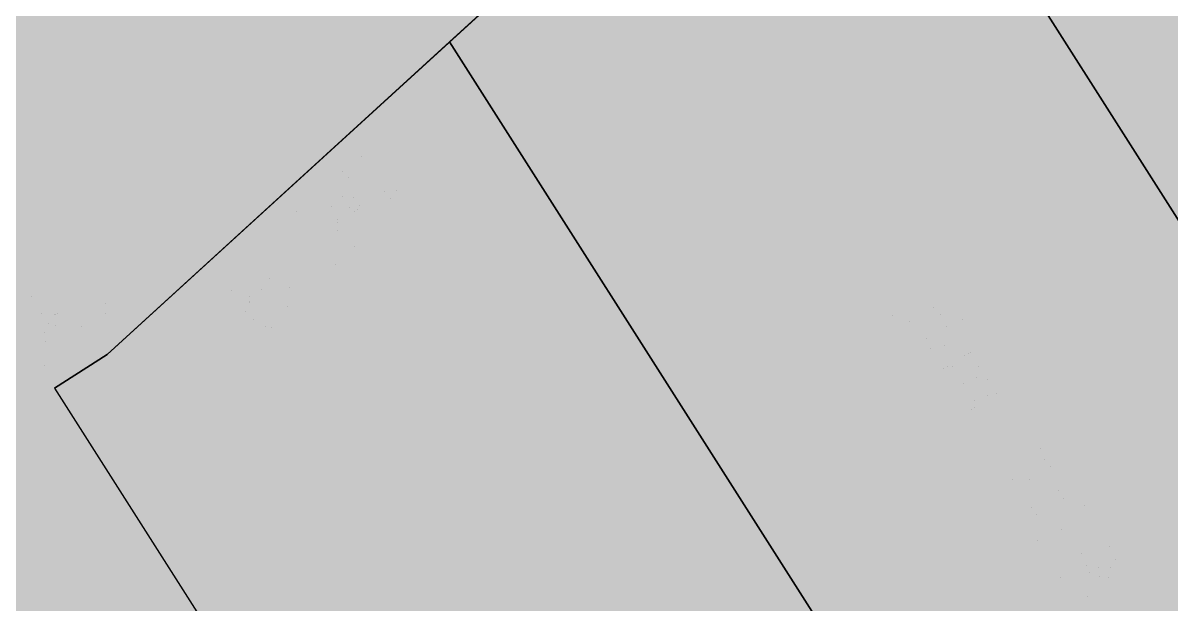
# Model space of a CAD drawing. Extents: x -5280327 to 29700, y -3925683 to 5564800.
# Drawn here: x 16920 to 17526, y 5479 to 5785 of the extents above; entities that cross this region are included whole.
import ezdxf

# ---------------------------------------------------------------- set-up
doc = ezdxf.new("R2010")
doc.units = 0
doc.linetypes.add('6', pattern=[2640.874023, 1320.437012, -1320.437012])
doc.layers.get('0').update_dxf_attribs({"linetype": 'CONTINUOUS'})
doc.layers.add('31_PREDIOS_TOTAL', color=7, linetype='CONTINUOUS')
doc.layers.add('LOTES', color=7, linetype='CONTINUOUS')

msp = doc.modelspace()

# ---------------------------------------------------------------- linework, layer by layer
at = {"color": 7, "linetype": '6', "const_width": 10343.08}
msp.add_lwpolyline([(0, 29405.62), (24528.32, 0)], dxfattribs=at)
msp.add_lwpolyline([(0, 29405.62), (24528.32, 0)], dxfattribs=at)
at = {"color": 7}
for points in [[(16936.71, 5592.63, 33050.6), (16964.45, 5610.34, 33050.6), (17311.34, 5926.8, 33050.6), (17747.95, 6338.11, 33050.6), (18321.34, 6882.04, 33050.6), (18647, 7191.72, 33050.6), (19214.27, 7737.02, 33050.6), (19611.56, 8127.19, 33050.6), (20142.02, 8640.13, 33050.6), (20597.98, 9076.75, 33050.6), (21046.7, 9511.8, 33050.6), (21516.53, 9968.51, 33050.6), (21996.07, 10433.28, 33050.6)], [(16936.71, 5592.63, 33030.86), (17424.44, 4826.66, 33030.86)]]:
    msp.add_polyline3d(points, dxfattribs=at)
at = {"layer": '31_PREDIOS_TOTAL', "color": 7, "const_width": 0.00153}
for points in [[(17099.23, 5678.44), (17102.67, 5682.16), (17102.67, 5682.16), (17104.59, 5680.86), (17106.47, 5680.08), (17108.33, 5679.82), (17108.33, 5679.82), (17110.1, 5680.04), (17111.73, 5680.69), (17113.22, 5681.77), (17113.22, 5681.77), (17114.65, 5683.47), (17115.51, 5685.43), (17115.8, 5687.67), (17115.8, 5687.67), (17115.48, 5690), (17114.52, 5692.25), (17112.9, 5694.42), (17112.9, 5694.42), (17110.99, 5696.13), (17108.96, 5697.21), (17106.81, 5697.66), (17106.81, 5697.66), (17104.67, 5697.49), (17102.64, 5696.72), (17100.74, 5695.34), (17100.74, 5695.34), (17099.71, 5694.24), (17098.92, 5693.04), (17098.35, 5691.73), (17098.35, 5691.73), (17098.02, 5690.38), (17097.91, 5689.05), (17098.03, 5687.73), (17094.3, 5685.12), (17083.54, 5702.54), (17097.93, 5715.66), (17101.03, 5712.27), (17089.48, 5701.74), (17095.01, 5692.54), (17095.01, 5692.54), (17095.86, 5695.16), (17097.13, 5697.42), (17098.83, 5699.34), (17098.83, 5699.34), (17101.49, 5701.23), (17104.42, 5702.3), (17107.61, 5702.55), (17107.61, 5702.55), (17110.81, 5701.95), (17113.73, 5700.49), (17116.38, 5698.18), (17116.38, 5698.18), (17118.4, 5695.44), (17119.71, 5692.48), (17120.28, 5689.3), (17120.28, 5689.3), (17119.98, 5685.45), (17118.52, 5681.97), (17115.89, 5678.85), (17115.89, 5678.85), (17113.19, 5676.84), (17110.37, 5675.62), (17107.43, 5675.18), (17107.43, 5675.18), (17104.51, 5675.52), (17101.78, 5676.6), (17099.23, 5678.44)], [(17099.22, 5670.8), (17102.33, 5667.39), (17083.21, 5649.94), (17083.21, 5649.94), (17082.47, 5650.81), (17081.85, 5651.76), (17081.37, 5652.79), (17081.37, 5652.79), (17080.77, 5654.62), (17080.38, 5656.61), (17080.2, 5658.77), (17080.2, 5658.77), (17080.22, 5661.22), (17080.44, 5664.1), (17080.85, 5667.39), (17080.85, 5667.39), (17081.47, 5672.35), (17081.73, 5676.33), (17081.64, 5679.34), (17081.64, 5679.34), (17081.21, 5681.66), (17080.46, 5683.58), (17079.39, 5685.12), (17079.39, 5685.12), (17078.01, 5686.3), (17076.42, 5687.03), (17074.64, 5687.31), (17074.64, 5687.31), (17072.79, 5687.1), (17071.04, 5686.39), (17069.37, 5685.17), (17069.37, 5685.17), (17067.93, 5683.54), (17067.03, 5681.78), (17066.67, 5679.88), (17066.67, 5679.88), (17066.87, 5677.94), (17067.65, 5676.05), (17069, 5674.2), (17065.01, 5671.24), (17065.01, 5671.24), (17063.2, 5674.19), (17062.25, 5677.12), (17062.15, 5680.04), (17062.15, 5680.04), (17062.88, 5682.89), (17064.42, 5685.6), (17066.77, 5688.18), (17066.77, 5688.18), (17069.59, 5690.28), (17072.49, 5691.51), (17075.47, 5691.88), (17075.47, 5691.88), (17078.33, 5691.45), (17080.88, 5690.28), (17083.12, 5688.37), (17083.12, 5688.37), (17084.09, 5687.15), (17084.89, 5685.8), (17085.52, 5684.31), (17085.52, 5684.31), (17085.98, 5682.65), (17086.27, 5680.75), (17086.39, 5678.63), (17086.39, 5678.63), (17086.31, 5676.01), (17086.04, 5672.65), (17085.56, 5668.54), (17085.56, 5668.54), (17085.14, 5665.23), (17084.87, 5662.77), (17084.77, 5661.15), (17084.77, 5661.15), (17084.79, 5659.99), (17084.87, 5658.89), (17085.03, 5657.86), (17099.22, 5670.8)], [(16977.72, 5630.01), (16972.68, 5637.92), (16958.36, 5628.78), (16955.98, 5632.49), (16957.39, 5663.5), (16960.7, 5665.61), (16974.36, 5644.22), (16978.82, 5647.07), (16981.19, 5643.35), (16976.73, 5640.51), (16981.78, 5632.6), (16977.72, 5630.01)], [(16960.8, 5656.52), (16959.97, 5635.04), (16970.31, 5641.63)], [(17048.45, 5658.27), (17045.17, 5654.77), (17045.17, 5654.77), (17043.66, 5655.71), (17042.29, 5656.31), (17041.06, 5656.59), (17041.06, 5656.59), (17039.25, 5656.49), (17037.61, 5655.91), (17036.12, 5654.86), (17036.12, 5654.86), (17035.13, 5653.77), (17034.42, 5652.55), (17034, 5651.2), (17034, 5651.2), (17033.82, 5649.31), (17034.03, 5647.31), (17034.62, 5645.21), (17034.62, 5645.21), (17035.71, 5642.93), (17037.41, 5640.4), (17039.71, 5637.6), (17039.71, 5637.6), (17039.55, 5639.63), (17039.71, 5641.55), (17040.21, 5643.37), (17040.21, 5643.37), (17040.98, 5645.04), (17041.99, 5646.54), (17043.23, 5647.86), (17043.23, 5647.86), (17045.75, 5649.63), (17048.56, 5650.59), (17051.67, 5650.77), (17051.67, 5650.77), (17054.8, 5650.12), (17057.69, 5648.62), (17060.33, 5646.28), (17060.33, 5646.28), (17061.82, 5644.39), (17062.96, 5642.35), (17063.77, 5640.15), (17063.77, 5640.15), (17064.2, 5637.91), (17064.22, 5635.73), (17063.81, 5633.62), (17063.81, 5633.62), (17063.01, 5631.63), (17061.84, 5629.8), (17060.29, 5628.13), (17060.29, 5628.13), (17057.18, 5625.96), (17053.77, 5624.85), (17050.07, 5624.79), (17050.07, 5624.79), (17046.09, 5626.02), (17041.89, 5628.75), (17037.44, 5633), (17037.44, 5633), (17033.15, 5638.4), (17030.47, 5643.4), (17029.41, 5648.02), (17029.41, 5648.02), (17029.74, 5651.7), (17031.16, 5655.02), (17033.67, 5657.98), (17033.67, 5657.98), (17036, 5659.72), (17038.45, 5660.79), (17041.01, 5661.17), (17041.01, 5661.17), (17043.59, 5660.88), (17046.07, 5659.92), (17048.45, 5658.27)], [(16933.89, 5627.23), (16933.89, 5627.23), (16931.91, 5626.95), (16930.1, 5627.04), (16928.47, 5627.48), (16928.47, 5627.48), (16927.02, 5628.26), (16925.74, 5629.37), (16924.64, 5630.8), (16924.64, 5630.8), (16923.47, 5633.26), (16923.05, 5635.83), (16923.36, 5638.51), (16923.36, 5638.51), (16924.41, 5641.1), (16926.18, 5643.38), (16928.68, 5645.36), (16928.68, 5645.36), (16931.56, 5646.81), (16934.41, 5647.45), (16937.25, 5647.3), (16937.25, 5647.3), (16939.86, 5646.44), (16942.03, 5644.96), (16943.78, 5642.86), (16943.78, 5642.86), (16944.58, 5641.31), (16945.03, 5639.73), (16945.13, 5638.1), (16945.13, 5638.1), (16944.86, 5636.45), (16944.19, 5634.8), (16943.15, 5633.14), (16943.15, 5633.14), (16945.52, 5633.53), (16947.74, 5633.45), (16949.81, 5632.9), (16949.81, 5632.9), (16951.7, 5631.89), (16953.35, 5630.47), (16954.77, 5628.64), (16954.77, 5628.64), (16956.14, 5625.75), (16956.65, 5622.75), (16956.31, 5619.61), (16956.31, 5619.61), (16955.13, 5616.6), (16953.12, 5613.96), (16950.27, 5611.7), (16950.27, 5611.7), (16947.02, 5610.07), (16943.78, 5609.36), (16940.54, 5609.56), (16940.54, 5609.56), (16937.55, 5610.59), (16935.01, 5612.35), (16932.94, 5614.87), (16932.94, 5614.87), (16931.83, 5617.01), (16931.22, 5619.16), (16931.13, 5621.3), (16931.13, 5621.3), (16931.55, 5623.39), (16932.47, 5625.37), (16933.89, 5627.23)], [(17045.33, 5632.56), (17046.51, 5631.43), (17047.84, 5630.5), (17049.31, 5629.76), (17049.31, 5629.76), (17050.84, 5629.27), (17052.34, 5629.08), (17053.82, 5629.19), (17053.82, 5629.19), (17055.22, 5629.57), (17056.47, 5630.17), (17057.57, 5631), (17057.57, 5631), (17058.81, 5632.5), (17059.55, 5634.29), (17059.78, 5636.34), (17059.78, 5636.34), (17059.44, 5638.52), (17058.48, 5640.66), (17056.9, 5642.75), (17056.9, 5642.75), (17055.02, 5644.45), (17053.05, 5645.54), (17050.98, 5646.02), (17050.98, 5646.02), (17048.95, 5645.93), (17047.08, 5645.28), (17045.38, 5644.08), (17045.38, 5644.08), (17044.03, 5642.49), (17043.2, 5640.68), (17042.87, 5638.62), (17042.87, 5638.62), (17043.1, 5636.5), (17043.92, 5634.48), (17045.33, 5632.56)], [(17074.43, 5641.93), (17070.73, 5645.98), (17074.78, 5649.67), (17078.47, 5645.62), (17074.43, 5641.93)], [(16928.7, 5633.58), (16929.8, 5632.22), (16931.12, 5631.27), (16932.65, 5630.72), (16932.65, 5630.72), (16934.28, 5630.6), (16935.9, 5630.93), (16937.51, 5631.73), (16937.51, 5631.73), (16938.88, 5632.83), (16939.84, 5634.14), (16940.41, 5635.66), (16940.41, 5635.66), (16940.57, 5637.25), (16940.3, 5638.77), (16939.6, 5640.23), (16939.6, 5640.23), (16938.53, 5641.53), (16937.22, 5642.45), (16935.67, 5642.99), (16935.67, 5642.99), (16934.02, 5643.13), (16932.41, 5642.82), (16930.86, 5642.06), (16930.86, 5642.06), (16929.5, 5640.96), (16928.54, 5639.65), (16927.96, 5638.12), (16927.96, 5638.12), (16927.78, 5636.52), (16928.03, 5635.01), (16928.7, 5633.58)], [(17375.66, 5630.29), (17416.79, 5638.58), (17419.78, 5633.87), (17395.3, 5599.35), (17392.14, 5604.33), (17399.71, 5614.55), (17390.93, 5628.37), (17378.61, 5625.65), (17375.66, 5630.29)], [(17402.41, 5618.16), (17409.38, 5627.42), (17409.38, 5627.42), (17411.38, 5630.05), (17413.17, 5632.28), (17414.75, 5634.12), (17414.75, 5634.12), (17412.33, 5633.26), (17409.84, 5632.52), (17407.3, 5631.9), (17395.3, 5629.37)], [(16937.12, 5617.5), (16937.94, 5616.42), (16938.93, 5615.47), (16940.09, 5614.67), (16940.09, 5614.67), (16941.36, 5614.08), (16942.71, 5613.76), (16944.13, 5613.72), (16944.13, 5613.72), (16945.56, 5613.93), (16946.91, 5614.38), (16948.19, 5615.06), (16948.19, 5615.06), (16949.88, 5616.43), (16951.08, 5618.08), (16951.79, 5619.99), (16951.79, 5619.99), (16951.98, 5622.02), (16951.6, 5624.01), (16950.65, 5625.95), (16950.65, 5625.95), (16949.26, 5627.65), (16947.58, 5628.85), (16945.61, 5629.55), (16945.61, 5629.55), (16943.53, 5629.71), (16941.49, 5629.31), (16939.52, 5628.35), (16939.52, 5628.35), (16937.85, 5626.99), (16936.67, 5625.35), (16935.98, 5623.43), (16935.98, 5623.43), (16935.81, 5621.4), (16936.19, 5619.42), (16937.12, 5617.5)], [(17430.2, 5587.35), (17416.34, 5609.18), (17420.13, 5611.59), (17433.98, 5589.76), (17430.2, 5587.35)], [(16928.54, 5598.62), (16925.6, 5603.23), (16930.21, 5606.18), (16933.16, 5601.57), (16928.54, 5598.62)], [(17406.3, 5602.81), (17410.09, 5605.22), (17423.95, 5583.39), (17420.16, 5580.98)], [(17436.37, 5534.66), (17433.79, 5538.72), (17459.66, 5555.14), (17459.66, 5555.14), (17458.04, 5555.63), (17456.3, 5556.32), (17454.42, 5557.21), (17454.42, 5557.21), (17452.59, 5558.2), (17450.99, 5559.18), (17449.61, 5560.15), (17453.54, 5562.64), (17453.54, 5562.64), (17456.06, 5561.19), (17458.61, 5560.03), (17461.2, 5559.15), (17461.2, 5559.15), (17463.67, 5558.57), (17465.91, 5558.3), (17467.91, 5558.35), (17469.57, 5555.73), (17436.37, 5534.66)], [(17481.31, 5519.04), (17478.43, 5522.88), (17478.43, 5522.88), (17479.62, 5524.21), (17480.45, 5525.46), (17480.93, 5526.62), (17480.93, 5526.62), (17481.14, 5528.41), (17480.86, 5530.13), (17480.09, 5531.78), (17480.09, 5531.78), (17479.18, 5532.94), (17478.1, 5533.85), (17476.84, 5534.5), (17476.84, 5534.5), (17475.01, 5535), (17473.01, 5535.15), (17470.84, 5534.93), (17470.84, 5534.93), (17468.41, 5534.25), (17465.62, 5533.02), (17462.47, 5531.23), (17462.47, 5531.23), (17464.49, 5531.04), (17466.36, 5530.55), (17468.06, 5529.74), (17468.06, 5529.74), (17469.57, 5528.69), (17470.87, 5527.44), (17471.96, 5525.99), (17471.96, 5525.99), (17473.26, 5523.21), (17473.73, 5520.27), (17473.36, 5517.18), (17473.36, 5517.18), (17472.18, 5514.2), (17470.21, 5511.62), (17467.45, 5509.42), (17467.45, 5509.42), (17465.33, 5508.28), (17463.11, 5507.51), (17460.81, 5507.09), (17460.81, 5507.09), (17458.53, 5507.05), (17456.38, 5507.42), (17454.38, 5508.18), (17454.38, 5508.18), (17452.55, 5509.31), (17450.95, 5510.79), (17449.58, 5512.6), (17449.58, 5512.6), (17447.97, 5516.04), (17447.47, 5519.59), (17448.05, 5523.25), (17448.05, 5523.25), (17449.95, 5526.95), (17453.37, 5530.62), (17458.32, 5534.26), (17458.32, 5534.26), (17464.38, 5537.56), (17469.78, 5539.32), (17474.51, 5539.57), (17474.51, 5539.57), (17478.08, 5538.61), (17481.1, 5536.63), (17483.58, 5533.65), (17483.58, 5533.65), (17484.89, 5531.05), (17485.52, 5528.46), (17485.46, 5525.87), (17485.46, 5525.87), (17484.73, 5523.38), (17483.34, 5521.11), (17481.31, 5519.04)], [(17456.53, 5526.57), (17455.21, 5525.6), (17454.06, 5524.45), (17453.08, 5523.13), (17453.08, 5523.13), (17452.33, 5521.71), (17451.88, 5520.26), (17451.74, 5518.79), (17451.74, 5518.79), (17451.87, 5517.35), (17452.25, 5516.01), (17452.87, 5514.79), (17452.87, 5514.79), (17454.14, 5513.3), (17455.77, 5512.27), (17457.75, 5511.68), (17457.75, 5511.68), (17459.95, 5511.64), (17462.22, 5512.22), (17464.56, 5513.41), (17464.56, 5513.41), (17466.56, 5514.97), (17467.97, 5516.72), (17468.81, 5518.67), (17468.81, 5518.67), (17469.06, 5520.69), (17468.75, 5522.64), (17467.86, 5524.52), (17467.86, 5524.52), (17466.53, 5526.13), (17464.89, 5527.27), (17462.92, 5527.94), (17462.92, 5527.94), (17460.79, 5528.08), (17458.66, 5527.63), (17456.53, 5526.57)], [(17481.17, 5503.7), (17481.17, 5503.7), (17480.9, 5505.69), (17480.99, 5507.5), (17481.43, 5509.12), (17481.43, 5509.12), (17482.22, 5510.57), (17483.33, 5511.85), (17484.77, 5512.95), (17484.77, 5512.95), (17487.23, 5514.1), (17489.8, 5514.52), (17492.48, 5514.2), (17492.48, 5514.2), (17495.06, 5513.15), (17497.34, 5511.37), (17499.32, 5508.86), (17499.32, 5508.86), (17500.75, 5505.99), (17501.39, 5503.13), (17501.23, 5500.3), (17501.23, 5500.3), (17500.36, 5497.69), (17498.88, 5495.51), (17496.78, 5493.77), (17496.78, 5493.77), (17495.23, 5492.97), (17493.64, 5492.53), (17492.01, 5492.44), (17492.01, 5492.44), (17490.36, 5492.71), (17488.71, 5493.38), (17487.06, 5494.43), (17487.06, 5494.43), (17487.44, 5492.06), (17487.36, 5489.84), (17486.79, 5487.76), (17486.79, 5487.76), (17485.79, 5485.89), (17484.36, 5484.24), (17482.53, 5482.82), (17482.53, 5482.82), (17479.64, 5481.46), (17476.63, 5480.95), (17473.49, 5481.3), (17473.49, 5481.3), (17470.49, 5482.49), (17467.85, 5484.51), (17465.6, 5487.36), (17465.6, 5487.36), (17463.98, 5490.62), (17463.28, 5493.86), (17463.48, 5497.1), (17463.48, 5497.1), (17464.52, 5500.09), (17466.29, 5502.62), (17468.81, 5504.68), (17468.81, 5504.68), (17470.96, 5505.79), (17473.1, 5506.39), (17475.25, 5506.48), (17475.25, 5506.48), (17477.34, 5506.06), (17479.31, 5505.13), (17481.17, 5503.7)], [(17487.53, 5508.88), (17486.17, 5507.78), (17485.21, 5506.47), (17484.66, 5504.94), (17484.66, 5504.94), (17484.54, 5503.3), (17484.87, 5501.68), (17485.66, 5500.07), (17485.66, 5500.07), (17486.76, 5498.7), (17488.07, 5497.73), (17489.58, 5497.16), (17489.58, 5497.16), (17491.17, 5497), (17492.69, 5497.26), (17494.15, 5497.96), (17494.15, 5497.96), (17495.45, 5499.02), (17496.38, 5500.33), (17496.93, 5501.89), (17496.93, 5501.89), (17497.07, 5503.54), (17496.76, 5505.14), (17496.01, 5506.7), (17496.01, 5506.7), (17494.92, 5508.05), (17493.6, 5509.02), (17492.07, 5509.61), (17492.07, 5509.61), (17490.47, 5509.79), (17488.96, 5509.55), (17487.53, 5508.88)], [(17471.43, 5500.5), (17470.35, 5499.68), (17469.4, 5498.69), (17468.6, 5497.54), (17468.6, 5497.54), (17468, 5496.27), (17467.68, 5494.92), (17467.63, 5493.5), (17467.63, 5493.5), (17467.84, 5492.07), (17468.29, 5490.72), (17468.96, 5489.44), (17468.96, 5489.44), (17470.33, 5487.74), (17471.97, 5486.54), (17473.88, 5485.82), (17473.88, 5485.82), (17475.91, 5485.63), (17477.9, 5486.01), (17479.85, 5486.95), (17479.85, 5486.95), (17481.55, 5488.33), (17482.75, 5490.01), (17483.46, 5491.97), (17483.46, 5491.97), (17483.63, 5494.06), (17483.23, 5496.09), (17482.28, 5498.08), (17482.28, 5498.08), (17480.92, 5499.74), (17479.29, 5500.92), (17477.37, 5501.62), (17477.37, 5501.62), (17475.33, 5501.8), (17473.36, 5501.42), (17471.43, 5500.5)]]:
    msp.add_lwpolyline(points, dxfattribs=at)
at = {"layer": 'LOTES', "color": 7}
for points in [[(17553.64, 6155.05), (17350.48, 5963.67), (17866.34, 5153.53), (18087.29, 5316.97), (17553.64, 6155.05)], [(17350.48, 5963.67), (17311.34, 5926.8), (17145.36, 5775.38), (17645.39, 4990.1), (17866.34, 5153.53), (17350.48, 5963.67)], [(17145.36, 5775.38), (16964.45, 5610.34), (16936.71, 5592.63), (17424.44, 4826.66), (17645.39, 4990.1), (17145.36, 5775.38)]]:
    msp.add_lwpolyline(points, dxfattribs=at)
for points in [[(17350.48, 5963.67, 33030.86), (17866.34, 5153.53, 33030.86), (18087.29, 5316.97, 33030.86), (17553.64, 6155.05, 33030.86)], [(17145.36, 5775.38, 33030.86), (17645.39, 4990.1, 33030.86), (17866.34, 5153.53, 33030.86), (17350.48, 5963.67, 33030.86)], [(17350.48, 5963.67, 66061.73), (17866.34, 5153.53, 66061.73)], [(16936.71, 5592.63, 33030.86), (17424.44, 4826.66, 33030.86), (17645.39, 4990.1, 33030.86), (17145.36, 5775.38, 33030.86)], [(17145.36, 5775.38, 66061.73), (17645.39, 4990.1, 66061.73)], [(16936.71, 5592.63, 66061.73), (17424.44, 4826.66, 66061.73)], [(16936.71, 5592.63, 66061.73), (17424.44, 4826.66, 66061.73)]]:
    msp.add_polyline3d(points, dxfattribs=at)

doc.saveas('drawing.dxf')
